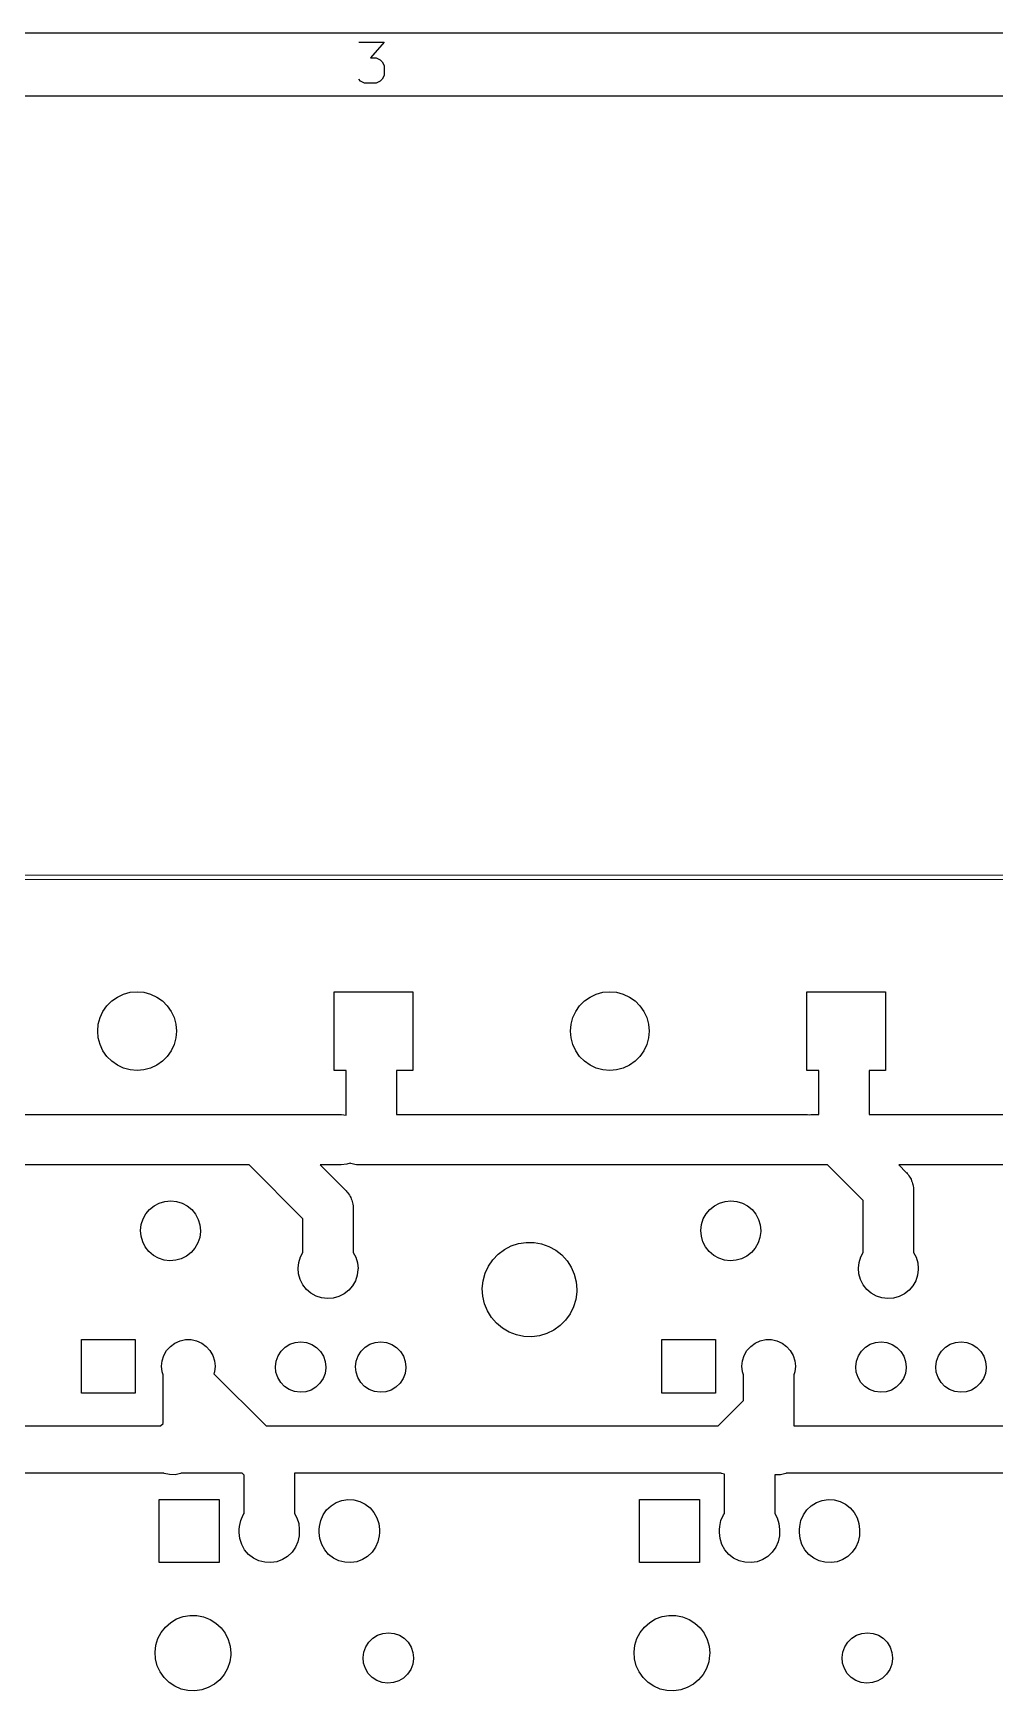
# Model space of a CAD drawing. Extents: x 10 to 287, y -200 to -10.
# Drawn here: x 124.9 to 155.4, y -62.6 to -10 of the extents above; entities that cross this region are included whole.
import ezdxf

# ---------------------------------------------------------------- set-up
doc = ezdxf.new("R2010")
doc.units = 0
doc.layers.add('BLACK', color=7, linetype='CONTINUOUS')

msp = doc.modelspace()

# ---------------------------------------------------------------- linework, layer by layer
at = {"layer": 'BLACK', "linetype": 'CONTINUOUS'}
for p, q in [((287.002, -10), (10, -10)), ((135.261, -10.2881), (136.065, -10.2881)), ((136.065, -10.2881), (135.632, -10.7833)), ((135.632, -10.7833), (135.818, -10.7833)), ((135.818, -10.7833), (135.942, -10.8452)), ((135.942, -10.8452), (136.004, -10.9071)), ((136.004, -10.9071), (136.065, -11.031)), ((136.065, -11.031), (136.065, -11.3405)), ((135.323, -11.5262), (135.261, -11.4643)), ((135.446, -11.5881), (135.323, -11.5262)), ((135.942, -11.5262), (135.818, -11.5881)), ((136.004, -11.4643), (135.942, -11.5262)), ((136.065, -11.3405), (136.004, -11.4643)), ((285.002, -12), (12, -12)), ((135.818, -11.5881), (135.446, -11.5881)), ((33.4913, -36.6809), (206.846, -36.7288)), ((206.771, -36.8788), (33.5663, -36.8309)), ((127.604, -40.5828), (127.801, -40.4907)), ((127.801, -40.4907), (128.012, -40.4343)), ((128.012, -40.4343), (128.229, -40.4153)), ((128.229, -40.4153), (128.446, -40.4343)), ((128.446, -40.4343), (128.656, -40.4907)), ((128.656, -40.4907), (128.854, -40.5828)), ((134.479, -42.9153), (134.479, -40.4153)), ((134.479, -40.4153), (136.979, -40.4153)), ((136.979, -40.4153), (136.979, -42.9153)), ((142.604, -40.5828), (142.801, -40.4907)), ((142.801, -40.4907), (143.012, -40.4343)), ((143.012, -40.4343), (143.229, -40.4153)), ((143.229, -40.4153), (143.446, -40.4343)), ((143.446, -40.4343), (143.656, -40.4907)), ((143.656, -40.4907), (143.854, -40.5828)), ((149.479, -42.9153), (149.479, -40.4153)), ((149.479, -40.4153), (151.979, -40.4153)), ((151.979, -40.4153), (151.979, -42.9153)), ((127.146, -41.0403), (127.271, -40.8619)), ((127.271, -40.8619), (127.425, -40.7078)), ((127.425, -40.7078), (127.604, -40.5828)), ((128.854, -40.5828), (129.032, -40.7078)), ((129.032, -40.7078), (129.186, -40.8619)), ((129.186, -40.8619), (129.311, -41.0403)), ((142.146, -41.0403), (142.271, -40.8619)), ((142.271, -40.8619), (142.425, -40.7078)), ((142.425, -40.7078), (142.604, -40.5828)), ((143.854, -40.5828), (144.032, -40.7078)), ((144.032, -40.7078), (144.186, -40.8619)), ((144.186, -40.8619), (144.311, -41.0403)), ((126.979, -41.6653), (126.998, -41.4483)), ((126.998, -41.4483), (127.054, -41.2378)), ((127.054, -41.2378), (127.146, -41.0403)), ((129.311, -41.0403), (129.404, -41.2378)), ((129.404, -41.2378), (129.46, -41.4483)), ((129.46, -41.4483), (129.479, -41.6653)), ((141.979, -41.6653), (141.998, -41.4483)), ((141.998, -41.4483), (142.054, -41.2378)), ((142.054, -41.2378), (142.146, -41.0403)), ((144.311, -41.0403), (144.404, -41.2378)), ((144.404, -41.2378), (144.46, -41.4483)), ((144.46, -41.4483), (144.479, -41.6653)), ((126.998, -41.8824), (126.979, -41.6653)), ((127.054, -42.0929), (126.998, -41.8824)), ((129.46, -41.8824), (129.404, -42.0929)), ((129.479, -41.6653), (129.46, -41.8824)), ((141.998, -41.8824), (141.979, -41.6653)), ((142.054, -42.0929), (141.998, -41.8824)), ((144.46, -41.8824), (144.404, -42.0929)), ((144.479, -41.6653), (144.46, -41.8824)), ((127.146, -42.2903), (127.054, -42.0929)), ((127.271, -42.4688), (127.146, -42.2903)), ((127.425, -42.6229), (127.271, -42.4688)), ((129.186, -42.4688), (129.032, -42.6229)), ((129.311, -42.2903), (129.186, -42.4688)), ((129.404, -42.0929), (129.311, -42.2903)), ((142.146, -42.2903), (142.054, -42.0929)), ((142.271, -42.4688), (142.146, -42.2903)), ((142.425, -42.6229), (142.271, -42.4688)), ((144.186, -42.4688), (144.032, -42.6229)), ((144.311, -42.2903), (144.186, -42.4688)), ((144.404, -42.0929), (144.311, -42.2903)), ((127.604, -42.7479), (127.425, -42.6229)), ((127.801, -42.84), (127.604, -42.7479)), ((128.012, -42.8964), (127.801, -42.84)), ((128.229, -42.9153), (128.012, -42.8964)), ((128.446, -42.8964), (128.229, -42.9153)), ((128.656, -42.84), (128.446, -42.8964)), ((128.854, -42.7479), (128.656, -42.84)), ((129.032, -42.6229), (128.854, -42.7479)), ((134.86, -42.9153), (134.479, -42.9153)), ((134.86, -44.3306), (134.86, -42.9153)), ((136.979, -42.9153), (136.46, -42.9153)), ((136.46, -42.9153), (136.46, -44.3119)), ((142.604, -42.7479), (142.425, -42.6229)), ((142.801, -42.84), (142.604, -42.7479)), ((143.012, -42.8964), (142.801, -42.84)), ((143.229, -42.9153), (143.012, -42.8964)), ((143.446, -42.8964), (143.229, -42.9153)), ((143.656, -42.84), (143.446, -42.8964)), ((143.854, -42.7479), (143.656, -42.84)), ((144.032, -42.6229), (143.854, -42.7479)), ((149.86, -42.9153), (149.479, -42.9153)), ((149.86, -44.3119), (149.86, -42.9153)), ((151.979, -42.9153), (151.46, -42.9153)), ((151.46, -42.9153), (151.46, -44.3119)), ((121.46, -44.3119), (134.701, -44.3119)), ((134.701, -44.3119), (134.713, -44.312)), ((134.713, -44.312), (134.86, -44.3306)), ((136.46, -44.3119), (149.49, -44.3119)), ((149.49, -44.3119), (149.501, -44.312)), ((149.501, -44.312), (149.551, -44.3184)), ((149.551, -44.3184), (149.609, -44.3119)), ((149.609, -44.3119), (149.86, -44.3119)), ((151.46, -44.3119), (164.56, -44.3119)), ((131.781, -45.9119), (121.973, -45.9119)), ((133.489, -47.6202), (131.781, -45.9119)), ((134.701, -45.9119), (134.043, -45.9119)), ((134.043, -45.9119), (134.855, -46.7232)), ((134.879, -45.892), (134.701, -45.9119)), ((134.989, -45.8534), (134.879, -45.892)), ((135.012, -45.8646), (134.989, -45.8534)), ((135.054, -45.8747), (135.012, -45.8646)), ((135.095, -45.8895), (135.054, -45.8747)), ((135.141, -45.8953), (135.095, -45.8895)), ((135.186, -45.906), (135.141, -45.8953)), ((135.229, -45.9064), (135.186, -45.906)), ((135.272, -45.9118), (135.229, -45.9064)), ((135.283, -45.9119), (135.272, -45.9118)), ((149.49, -45.9119), (135.283, -45.9119)), ((149.547, -45.9055), (149.49, -45.9119)), ((149.598, -45.9118), (149.547, -45.9055)), ((149.609, -45.9119), (149.598, -45.9118)), ((150.137, -45.9119), (149.609, -45.9119)), ((151.269, -47.0441), (150.137, -45.9119)), ((164.56, -45.9119), (152.399, -45.9119)), ((152.399, -45.9119), (152.635, -46.147)), ((152.635, -46.147), (152.642, -46.155)), ((152.642, -46.155), (152.667, -46.187)), ((152.667, -46.187), (152.696, -46.2158)), ((152.696, -46.2158), (152.722, -46.2573)), ((152.722, -46.2573), (152.752, -46.2959)), ((134.855, -46.7232), (134.862, -46.7311)), ((134.862, -46.7311), (134.887, -46.7632)), ((134.887, -46.7632), (134.916, -46.7919)), ((134.916, -46.7919), (134.942, -46.8334)), ((152.752, -46.2959), (152.769, -46.3326)), ((152.769, -46.3326), (152.79, -46.367)), ((152.79, -46.367), (152.806, -46.4132)), ((152.806, -46.4132), (152.827, -46.4575)), ((152.827, -46.4575), (152.836, -46.4972)), ((152.836, -46.4972), (152.849, -46.5355)), ((152.849, -46.5355), (152.854, -46.5841)), ((152.854, -46.5841), (152.865, -46.6319)), ((152.865, -46.6319), (152.864, -46.6724)), ((152.864, -46.6724), (152.869, -46.7127)), ((152.869, -46.7127), (152.869, -48.6907)), ((128.505, -47.4633), (128.624, -47.3213)), ((128.624, -47.3213), (128.769, -47.2051)), ((128.769, -47.2051), (128.933, -47.1192)), ((128.933, -47.1192), (129.111, -47.0668)), ((129.111, -47.0668), (129.295, -47.05)), ((129.295, -47.05), (129.48, -47.0694)), ((129.48, -47.0694), (129.657, -47.1242)), ((129.657, -47.1242), (129.82, -47.2124)), ((129.82, -47.2124), (129.963, -47.3306)), ((129.963, -47.3306), (130.08, -47.4743)), ((134.942, -46.8334), (134.972, -46.8721)), ((134.972, -46.8721), (134.989, -46.9088)), ((134.989, -46.9088), (135.01, -46.9432)), ((135.01, -46.9432), (135.026, -46.9894)), ((135.026, -46.9894), (135.047, -47.0337)), ((135.047, -47.0337), (135.056, -47.0733)), ((135.056, -47.0733), (135.069, -47.1116)), ((135.069, -47.1116), (135.074, -47.1602)), ((135.074, -47.1602), (135.085, -47.208)), ((135.085, -47.208), (135.084, -47.2486)), ((135.084, -47.2486), (135.089, -47.2889)), ((135.089, -47.2889), (135.089, -48.6907)), ((146.285, -47.4633), (146.404, -47.3213)), ((146.404, -47.3213), (146.549, -47.2051)), ((146.549, -47.2051), (146.713, -47.1192)), ((146.713, -47.1192), (146.891, -47.0668)), ((146.891, -47.0668), (147.075, -47.05)), ((147.075, -47.05), (147.26, -47.0694)), ((147.26, -47.0694), (147.437, -47.1242)), ((147.437, -47.1242), (147.6, -47.2124)), ((147.6, -47.2124), (147.743, -47.3306)), ((147.743, -47.3306), (147.86, -47.4743)), ((151.269, -48.6926), (151.269, -47.0441)), ((128.339, -47.9867), (128.36, -47.8025)), ((128.36, -47.8025), (128.416, -47.6258)), ((128.416, -47.6258), (128.505, -47.4633)), ((130.08, -47.4743), (130.167, -47.638)), ((130.167, -47.638), (130.221, -47.8155)), ((130.221, -47.8155), (130.239, -48)), ((133.489, -48.6926), (133.489, -47.6202)), ((146.119, -47.9867), (146.14, -47.8025)), ((146.14, -47.8025), (146.196, -47.6258)), ((146.196, -47.6258), (146.285, -47.4633)), ((147.86, -47.4743), (147.947, -47.638)), ((147.947, -47.638), (148.001, -47.8155)), ((148.001, -47.8155), (148.019, -48)), ((128.354, -48.1715), (128.339, -47.9867)), ((128.406, -48.3497), (128.354, -48.1715)), ((128.49, -48.5146), (128.406, -48.3497)), ((130.157, -48.3864), (130.065, -48.5476)), ((130.215, -48.2105), (130.157, -48.3864)), ((130.238, -48.0265), (130.215, -48.2105)), ((130.239, -48), (130.238, -48.0265)), ((140.335, -48.4059), (140.578, -48.3688)), ((140.578, -48.3688), (140.824, -48.3718)), ((140.824, -48.3718), (141.066, -48.4149)), ((146.134, -48.1715), (146.119, -47.9867)), ((146.186, -48.3497), (146.134, -48.1715)), ((146.27, -48.5146), (146.186, -48.3497)), ((147.937, -48.3864), (147.845, -48.5476)), ((147.995, -48.2105), (147.937, -48.3864)), ((148.018, -48.0265), (147.995, -48.2105)), ((148.019, -48), (148.018, -48.0265)), ((128.605, -48.6599), (128.49, -48.5146)), ((128.747, -48.7801), (128.605, -48.6599)), ((128.909, -48.8705), (128.747, -48.7801)), ((129.085, -48.9278), (128.909, -48.8705)), ((129.632, -48.8857), (129.454, -48.9356)), ((129.798, -48.8021), (129.632, -48.8857)), ((129.944, -48.688), (129.798, -48.8021)), ((130.065, -48.5476), (129.944, -48.688)), ((133.36, -49.0025), (133.416, -48.8258)), ((133.416, -48.8258), (133.489, -48.6926)), ((135.089, -48.6907), (135.167, -48.838)), ((135.167, -48.838), (135.221, -49.0155)), ((139.517, -48.9211), (139.687, -48.7434)), ((139.687, -48.7434), (139.883, -48.5958)), ((139.883, -48.5958), (140.101, -48.4823)), ((140.101, -48.4823), (140.335, -48.4059)), ((141.066, -48.4149), (141.298, -48.4969)), ((141.298, -48.4969), (141.513, -48.6157)), ((141.513, -48.6157), (141.706, -48.7681)), ((141.706, -48.7681), (141.871, -48.9499)), ((146.385, -48.6599), (146.27, -48.5146)), ((146.527, -48.7801), (146.385, -48.6599)), ((146.689, -48.8705), (146.527, -48.7801)), ((146.865, -48.9278), (146.689, -48.8705)), ((147.412, -48.8857), (147.234, -48.9356)), ((147.578, -48.8021), (147.412, -48.8857)), ((147.724, -48.688), (147.578, -48.8021)), ((147.845, -48.5476), (147.724, -48.688)), ((151.14, -49.0025), (151.196, -48.8258)), ((151.196, -48.8258), (151.269, -48.6926)), ((152.869, -48.6907), (152.947, -48.838)), ((152.947, -48.838), (153.001, -49.0155)), ((129.269, -48.9498), (129.085, -48.9278)), ((129.454, -48.9356), (129.269, -48.9498)), ((133.339, -49.1867), (133.36, -49.0025)), ((133.354, -49.3715), (133.339, -49.1867)), ((133.406, -49.5497), (133.354, -49.3715)), ((135.215, -49.4105), (135.157, -49.5864)), ((135.238, -49.2265), (135.215, -49.4105)), ((135.221, -49.0155), (135.239, -49.2)), ((135.239, -49.2), (135.238, -49.2265)), ((139.209, -49.584), (139.275, -49.3471)), ((139.275, -49.3471), (139.378, -49.1242)), ((139.378, -49.1242), (139.517, -48.9211)), ((141.871, -48.9499), (142.005, -49.1563)), ((142.005, -49.1563), (142.103, -49.3817)), ((142.103, -49.3817), (142.162, -49.6201)), ((147.049, -48.9498), (146.865, -48.9278)), ((147.234, -48.9356), (147.049, -48.9498)), ((151.119, -49.1867), (151.14, -49.0025)), ((151.134, -49.3715), (151.119, -49.1867)), ((151.186, -49.5497), (151.134, -49.3715)), ((152.995, -49.4105), (152.937, -49.5864)), ((153.018, -49.2265), (152.995, -49.4105)), ((153.001, -49.0155), (153.019, -49.2)), ((153.019, -49.2), (153.018, -49.2265)), ((133.49, -49.7146), (133.406, -49.5497)), ((133.605, -49.8599), (133.49, -49.7146)), ((133.747, -49.9801), (133.605, -49.8599)), ((134.944, -49.888), (134.798, -50.0021)), ((135.065, -49.7476), (134.944, -49.888)), ((135.157, -49.5864), (135.065, -49.7476)), ((139.183, -49.8284), (139.209, -49.584)), ((139.197, -50.0739), (139.183, -49.8284)), ((142.181, -49.9384), (142.149, -50.1821)), ((142.162, -49.6201), (142.183, -49.8651)), ((142.183, -49.8651), (142.181, -49.9384)), ((151.27, -49.7146), (151.186, -49.5497)), ((151.385, -49.8599), (151.27, -49.7146)), ((151.527, -49.9801), (151.385, -49.8599)), ((152.724, -49.888), (152.578, -50.0021)), ((152.845, -49.7476), (152.724, -49.888)), ((152.937, -49.5864), (152.845, -49.7476)), ((133.909, -50.0705), (133.747, -49.9801)), ((134.085, -50.1278), (133.909, -50.0705)), ((134.269, -50.1498), (134.085, -50.1278)), ((134.454, -50.1356), (134.269, -50.1498)), ((134.632, -50.0857), (134.454, -50.1356)), ((134.798, -50.0021), (134.632, -50.0857)), ((139.251, -50.3137), (139.197, -50.0739)), ((139.344, -50.5414), (139.251, -50.3137)), ((142.077, -50.4173), (141.968, -50.6377)), ((142.149, -50.1821), (142.077, -50.4173)), ((151.689, -50.0705), (151.527, -49.9801)), ((151.865, -50.1278), (151.689, -50.0705)), ((152.049, -50.1498), (151.865, -50.1278)), ((152.234, -50.1356), (152.049, -50.1498)), ((152.412, -50.0857), (152.234, -50.1356)), ((152.578, -50.0021), (152.412, -50.0857)), ((139.472, -50.751), (139.344, -50.5414)), ((139.633, -50.9368), (139.472, -50.751)), ((139.822, -51.0938), (139.633, -50.9368)), ((141.651, -51.0108), (141.451, -51.1535)), ((141.825, -50.8373), (141.651, -51.0108)), ((141.968, -50.6377), (141.825, -50.8373)), ((126.464, -53.15), (126.464, -51.45)), ((126.464, -51.45), (128.164, -51.45)), ((128.164, -51.45), (128.164, -53.15)), ((129.429, -51.5639), (129.591, -51.4916)), ((129.591, -51.4916), (129.765, -51.4547)), ((129.765, -51.4547), (129.943, -51.4547)), ((129.943, -51.4547), (130.117, -51.4916)), ((130.117, -51.4916), (130.279, -51.5639)), ((133.078, -51.6011), (133.247, -51.5437)), ((133.247, -51.5437), (133.424, -51.525)), ((133.424, -51.525), (133.602, -51.5461)), ((133.602, -51.5461), (133.77, -51.606)), ((135.618, -51.6011), (135.787, -51.5437)), ((135.787, -51.5437), (135.964, -51.525)), ((135.964, -51.525), (136.142, -51.5461)), ((136.142, -51.5461), (136.31, -51.606)), ((140.034, -51.2178), (139.822, -51.0938)), ((140.264, -51.3055), (140.034, -51.2178)), ((140.505, -51.3545), (140.264, -51.3055)), ((140.751, -51.3636), (140.505, -51.3545)), ((140.994, -51.3323), (140.751, -51.3636)), ((141.23, -51.2617), (140.994, -51.3323)), ((141.451, -51.1535), (141.23, -51.2617)), ((144.879, -53.15), (144.879, -51.45)), ((144.879, -51.45), (146.579, -51.45)), ((146.579, -51.45), (146.579, -53.15)), ((147.844, -51.5639), (148.006, -51.4916)), ((148.006, -51.4916), (148.18, -51.4547)), ((148.18, -51.4547), (148.358, -51.4547)), ((148.358, -51.4547), (148.532, -51.4916)), ((148.532, -51.4916), (148.694, -51.5639)), ((151.493, -51.6011), (151.662, -51.5437)), ((151.662, -51.5437), (151.839, -51.525)), ((151.839, -51.525), (152.017, -51.5461)), ((152.017, -51.5461), (152.185, -51.606)), ((154.033, -51.6011), (154.202, -51.5437)), ((154.202, -51.5437), (154.379, -51.525)), ((154.379, -51.525), (154.557, -51.5461)), ((154.557, -51.5461), (154.725, -51.606)), ((129.022, -52.1233), (129.077, -51.9543)), ((129.077, -51.9543), (129.166, -51.8004)), ((129.166, -51.8004), (129.285, -51.6683)), ((129.285, -51.6683), (129.429, -51.5639)), ((130.279, -51.5639), (130.423, -51.6683)), ((130.423, -51.6683), (130.542, -51.8004)), ((130.542, -51.8004), (130.63, -51.9543)), ((130.63, -51.9543), (130.685, -52.1233)), ((132.641, -52.1369), (132.702, -51.9693)), ((132.702, -51.9693), (132.799, -51.8194)), ((132.799, -51.8194), (132.926, -51.6946)), ((132.926, -51.6946), (133.078, -51.6011)), ((133.77, -51.606), (133.92, -51.7015)), ((133.92, -51.7015), (134.046, -51.8281)), ((134.046, -51.8281), (134.14, -51.9793)), ((134.14, -51.9793), (134.199, -52.1478)), ((135.181, -52.1369), (135.242, -51.9693)), ((135.242, -51.9693), (135.339, -51.8194)), ((135.339, -51.8194), (135.466, -51.6946)), ((135.466, -51.6946), (135.618, -51.6011)), ((136.31, -51.606), (136.46, -51.7015)), ((136.46, -51.7015), (136.586, -51.8281)), ((136.586, -51.8281), (136.68, -51.9793)), ((136.68, -51.9793), (136.739, -52.1478)), ((147.437, -52.1233), (147.492, -51.9543)), ((147.492, -51.9543), (147.581, -51.8004)), ((147.581, -51.8004), (147.7, -51.6683)), ((147.7, -51.6683), (147.844, -51.5639)), ((148.694, -51.5639), (148.838, -51.6683)), ((148.838, -51.6683), (148.957, -51.8004)), ((148.957, -51.8004), (149.045, -51.9543)), ((149.045, -51.9543), (149.1, -52.1233)), ((151.056, -52.1369), (151.117, -51.9693)), ((151.117, -51.9693), (151.214, -51.8194)), ((151.214, -51.8194), (151.341, -51.6946)), ((151.341, -51.6946), (151.493, -51.6011)), ((152.185, -51.606), (152.335, -51.7015)), ((152.335, -51.7015), (152.461, -51.8281)), ((152.461, -51.8281), (152.555, -51.9793)), ((152.555, -51.9793), (152.614, -52.1478)), ((153.596, -52.1369), (153.657, -51.9693)), ((153.657, -51.9693), (153.754, -51.8194)), ((153.754, -51.8194), (153.881, -51.6946)), ((153.881, -51.6946), (154.033, -51.6011)), ((154.725, -51.606), (154.875, -51.7015)), ((154.875, -51.7015), (155.001, -51.8281)), ((155.001, -51.8281), (155.095, -51.9793)), ((155.095, -51.9793), (155.154, -52.1478)), ((129.004, -52.3), (129.022, -52.1233)), ((129.022, -52.4767), (129.004, -52.3)), ((129.054, -52.5734), (129.022, -52.4767)), ((129.054, -54.1148), (129.054, -52.5734)), ((130.685, -52.4767), (130.666, -52.535)), ((130.666, -52.535), (132.326, -54.1946)), ((130.685, -52.1233), (130.704, -52.3)), ((130.704, -52.3), (130.685, -52.4767)), ((132.619, -52.3138), (132.641, -52.1369)), ((132.636, -52.4913), (132.619, -52.3138)), ((132.693, -52.6606), (132.636, -52.4913)), ((134.194, -52.524), (134.13, -52.6907)), ((134.219, -52.3473), (134.194, -52.524)), ((134.199, -52.1478), (134.219, -52.325)), ((134.219, -52.325), (134.219, -52.3473)), ((135.159, -52.3138), (135.181, -52.1369)), ((135.176, -52.4913), (135.159, -52.3138)), ((135.233, -52.6606), (135.176, -52.4913)), ((136.734, -52.524), (136.67, -52.6907)), ((136.759, -52.3473), (136.734, -52.524)), ((136.739, -52.1478), (136.759, -52.325)), ((136.759, -52.325), (136.759, -52.3473)), ((147.419, -52.3), (147.437, -52.1233)), ((147.437, -52.4767), (147.419, -52.3)), ((147.469, -52.5734), (147.437, -52.4767)), ((147.469, -53.389), (147.469, -52.5734)), ((149.1, -52.4767), (149.069, -52.5734)), ((149.069, -52.5734), (149.069, -54.1946)), ((149.1, -52.1233), (149.119, -52.3)), ((149.119, -52.3), (149.1, -52.4767)), ((151.034, -52.3138), (151.056, -52.1369)), ((151.051, -52.4913), (151.034, -52.3138)), ((151.108, -52.6606), (151.051, -52.4913)), ((152.609, -52.524), (152.545, -52.6907)), ((152.634, -52.3473), (152.609, -52.524)), ((152.614, -52.1478), (152.634, -52.325)), ((152.634, -52.325), (152.634, -52.3473)), ((153.574, -52.3138), (153.596, -52.1369)), ((153.591, -52.4913), (153.574, -52.3138)), ((153.648, -52.6606), (153.591, -52.4913)), ((155.149, -52.524), (155.085, -52.6907)), ((155.174, -52.3473), (155.149, -52.524)), ((155.154, -52.1478), (155.174, -52.325)), ((155.174, -52.325), (155.174, -52.3473)), ((132.785, -52.8131), (132.693, -52.6606)), ((132.909, -52.9414), (132.785, -52.8131)), ((133.058, -53.0391), (132.909, -52.9414)), ((133.225, -53.1012), (133.058, -53.0391)), ((133.402, -53.1248), (133.225, -53.1012)), ((133.58, -53.1087), (133.402, -53.1248)), ((133.749, -53.0535), (133.58, -53.1087)), ((133.903, -52.9622), (133.749, -53.0535)), ((134.032, -52.8392), (133.903, -52.9622)), ((134.13, -52.6907), (134.032, -52.8392)), ((135.325, -52.8131), (135.233, -52.6606)), ((135.449, -52.9414), (135.325, -52.8131)), ((135.598, -53.0391), (135.449, -52.9414)), ((135.765, -53.1012), (135.598, -53.0391)), ((135.942, -53.1248), (135.765, -53.1012)), ((136.12, -53.1087), (135.942, -53.1248)), ((136.289, -53.0535), (136.12, -53.1087)), ((136.443, -52.9622), (136.289, -53.0535)), ((136.572, -52.8392), (136.443, -52.9622)), ((136.67, -52.6907), (136.572, -52.8392)), ((151.2, -52.8131), (151.108, -52.6606)), ((151.324, -52.9414), (151.2, -52.8131)), ((151.473, -53.0391), (151.324, -52.9414)), ((151.64, -53.1012), (151.473, -53.0391)), ((151.817, -53.1248), (151.64, -53.1012)), ((151.995, -53.1087), (151.817, -53.1248)), ((152.164, -53.0535), (151.995, -53.1087)), ((152.318, -52.9622), (152.164, -53.0535)), ((152.447, -52.8392), (152.318, -52.9622)), ((152.545, -52.6907), (152.447, -52.8392)), ((153.74, -52.8131), (153.648, -52.6606)), ((153.864, -52.9414), (153.74, -52.8131)), ((154.013, -53.0391), (153.864, -52.9414)), ((154.18, -53.1012), (154.013, -53.0391)), ((154.357, -53.1248), (154.18, -53.1012)), ((154.535, -53.1087), (154.357, -53.1248)), ((154.704, -53.0535), (154.535, -53.1087)), ((154.858, -52.9622), (154.704, -53.0535)), ((154.987, -52.8392), (154.858, -52.9622)), ((155.085, -52.6907), (154.987, -52.8392)), ((128.164, -53.15), (126.464, -53.15)), ((146.579, -53.15), (144.879, -53.15)), ((146.663, -54.1946), (147.469, -53.389)), ((128.974, -54.1946), (129.054, -54.1148)), ((118.532, -54.1946), (128.974, -54.1946)), ((132.326, -54.1946), (146.663, -54.1946)), ((149.069, -54.1946), (160.763, -54.1946)), ((129.079, -55.6946), (118.637, -55.6946)), ((129.084, -55.6973), (129.079, -55.6946)), ((129.258, -55.7386), (129.084, -55.6973)), ((129.436, -55.7405), (129.258, -55.7386)), ((129.611, -55.7028), (129.436, -55.7405)), ((129.628, -55.6946), (129.611, -55.7028)), ((131.563, -55.6946), (129.628, -55.6946)), ((131.624, -55.7552), (131.563, -55.6946)), ((146.768, -55.6946), (133.224, -55.6946)), ((133.224, -55.6946), (133.224, -56.9707)), ((146.774, -55.6973), (146.768, -55.6946)), ((146.864, -55.7188), (146.774, -55.6973)), ((146.864, -56.9725), (146.864, -55.7188)), ((148.642, -55.7399), (148.464, -55.7393)), ((148.464, -55.7393), (148.464, -56.9707)), ((148.816, -55.701), (148.642, -55.7399)), ((148.829, -55.6946), (148.816, -55.701)), ((160.868, -55.6946), (148.829, -55.6946)), ((131.624, -56.9725), (131.624, -55.7552)), ((128.931, -58.5296), (128.931, -56.5296)), ((128.931, -56.5296), (130.836, -56.5296)), ((130.836, -56.5296), (130.836, -58.5296)), ((134.243, -56.8597), (134.383, -56.7274)), ((134.383, -56.7274), (134.546, -56.626)), ((134.546, -56.626), (134.727, -56.5595)), ((134.727, -56.5595), (134.917, -56.5307)), ((134.917, -56.5307), (135.11, -56.5408)), ((135.11, -56.5408), (135.296, -56.5893)), ((135.296, -56.5893), (135.469, -56.6743)), ((135.469, -56.6743), (135.621, -56.7923)), ((135.621, -56.7923), (135.746, -56.9385)), ((144.171, -58.5296), (144.171, -56.5296)), ((144.171, -56.5296), (146.076, -56.5296)), ((146.076, -56.5296), (146.076, -58.5296)), ((149.483, -56.8597), (149.623, -56.7274)), ((149.623, -56.7274), (149.786, -56.626)), ((149.786, -56.626), (149.967, -56.5595)), ((149.967, -56.5595), (150.157, -56.5307)), ((150.157, -56.5307), (150.35, -56.5408)), ((150.35, -56.5408), (150.536, -56.5893)), ((150.536, -56.5893), (150.709, -56.6743)), ((150.709, -56.6743), (150.861, -56.7923)), ((150.861, -56.7923), (150.986, -56.9385)), ((131.477, -57.3825), (131.516, -57.1941)), ((131.516, -57.1941), (131.592, -57.0174)), ((131.592, -57.0174), (131.624, -56.9725)), ((133.224, -56.9707), (133.299, -57.1069)), ((133.299, -57.1069), (133.357, -57.2906)), ((133.357, -57.2906), (133.376, -57.4821)), ((134.017, -57.3825), (134.056, -57.1941)), ((134.056, -57.1941), (134.132, -57.0174)), ((134.132, -57.0174), (134.243, -56.8597)), ((135.746, -56.9385), (135.839, -57.1069)), ((135.839, -57.1069), (135.897, -57.2906)), ((135.897, -57.2906), (135.916, -57.4821)), ((146.717, -57.3825), (146.756, -57.1941)), ((146.756, -57.1941), (146.832, -57.0174)), ((146.832, -57.0174), (146.864, -56.9725)), ((148.464, -56.9707), (148.539, -57.1069)), ((148.539, -57.1069), (148.597, -57.2906)), ((148.597, -57.2906), (148.616, -57.4821)), ((149.257, -57.3825), (149.296, -57.1941)), ((149.296, -57.1941), (149.372, -57.0174)), ((149.372, -57.0174), (149.483, -56.8597)), ((150.986, -56.9385), (151.079, -57.1069)), ((151.079, -57.1069), (151.137, -57.2906)), ((151.137, -57.2906), (151.156, -57.4821)), ((131.471, -57.4821), (131.477, -57.3825)), ((131.471, -57.5771), (131.471, -57.4821)), ((131.491, -57.7686), (131.471, -57.5771)), ((131.548, -57.9523), (131.491, -57.7686)), ((133.371, -57.6767), (133.332, -57.8651)), ((133.376, -57.5771), (133.371, -57.6767)), ((133.376, -57.4821), (133.376, -57.5771)), ((134.011, -57.4821), (134.017, -57.3825)), ((134.011, -57.5771), (134.011, -57.4821)), ((134.031, -57.7686), (134.011, -57.5771)), ((134.088, -57.9523), (134.031, -57.7686)), ((135.911, -57.6767), (135.872, -57.8651)), ((135.916, -57.5771), (135.911, -57.6767)), ((135.916, -57.4821), (135.916, -57.5771)), ((146.711, -57.4821), (146.717, -57.3825)), ((146.711, -57.5771), (146.711, -57.4821)), ((146.731, -57.7686), (146.711, -57.5771)), ((146.788, -57.9523), (146.731, -57.7686)), ((148.611, -57.6767), (148.572, -57.8651)), ((148.616, -57.5771), (148.611, -57.6767)), ((148.616, -57.4821), (148.616, -57.5771)), ((149.251, -57.4821), (149.257, -57.3825)), ((149.251, -57.5771), (149.251, -57.4821)), ((149.271, -57.7686), (149.251, -57.5771)), ((149.328, -57.9523), (149.271, -57.7686)), ((151.151, -57.6767), (151.112, -57.8651)), ((151.156, -57.5771), (151.151, -57.6767)), ((151.156, -57.4821), (151.156, -57.5771)), ((131.642, -58.1207), (131.548, -57.9523)), ((131.767, -58.2669), (131.642, -58.1207)), ((131.919, -58.3849), (131.767, -58.2669)), ((133.005, -58.3318), (132.841, -58.4332)), ((133.145, -58.1995), (133.005, -58.3318)), ((133.255, -58.0418), (133.145, -58.1995)), ((133.332, -57.8651), (133.255, -58.0418)), ((134.182, -58.1207), (134.088, -57.9523)), ((134.307, -58.2669), (134.182, -58.1207)), ((134.459, -58.3849), (134.307, -58.2669)), ((135.545, -58.3318), (135.381, -58.4332)), ((135.685, -58.1995), (135.545, -58.3318)), ((135.795, -58.0418), (135.685, -58.1995)), ((135.872, -57.8651), (135.795, -58.0418)), ((146.882, -58.1207), (146.788, -57.9523)), ((147.007, -58.2669), (146.882, -58.1207)), ((147.159, -58.3849), (147.007, -58.2669)), ((148.245, -58.3318), (148.081, -58.4332)), ((148.385, -58.1995), (148.245, -58.3318)), ((148.495, -58.0418), (148.385, -58.1995)), ((148.572, -57.8651), (148.495, -58.0418)), ((149.422, -58.1207), (149.328, -57.9523)), ((149.547, -58.2669), (149.422, -58.1207)), ((149.699, -58.3849), (149.547, -58.2669)), ((150.785, -58.3318), (150.621, -58.4332)), ((150.925, -58.1995), (150.785, -58.3318)), ((151.035, -58.0418), (150.925, -58.1995)), ((151.112, -57.8651), (151.035, -58.0418)), ((130.836, -58.5296), (128.931, -58.5296)), ((132.092, -58.4699), (131.919, -58.3849)), ((132.278, -58.5184), (132.092, -58.4699)), ((132.47, -58.5285), (132.278, -58.5184)), ((132.661, -58.4997), (132.47, -58.5285)), ((132.841, -58.4332), (132.661, -58.4997)), ((134.632, -58.4699), (134.459, -58.3849)), ((134.818, -58.5184), (134.632, -58.4699)), ((135.01, -58.5285), (134.818, -58.5184)), ((135.201, -58.4997), (135.01, -58.5285)), ((135.381, -58.4332), (135.201, -58.4997)), ((146.076, -58.5296), (144.171, -58.5296)), ((147.332, -58.4699), (147.159, -58.3849)), ((147.518, -58.5184), (147.332, -58.4699)), ((147.71, -58.5285), (147.518, -58.5184)), ((147.901, -58.4997), (147.71, -58.5285)), ((148.081, -58.4332), (147.901, -58.4997)), ((149.872, -58.4699), (149.699, -58.3849)), ((150.058, -58.5184), (149.872, -58.4699)), ((150.25, -58.5285), (150.058, -58.5184)), ((150.441, -58.4997), (150.25, -58.5285)), ((150.621, -58.4332), (150.441, -58.4997)), ((129.13, -60.574), (129.295, -60.4292)), ((129.295, -60.4292), (129.483, -60.3169)), ((129.483, -60.3169), (129.689, -60.2409)), ((129.689, -60.2409), (129.906, -60.2037)), ((129.906, -60.2037), (130.125, -60.2066)), ((130.125, -60.2066), (130.341, -60.2494)), ((130.341, -60.2494), (130.545, -60.3308)), ((130.545, -60.3308), (130.731, -60.448)), ((130.731, -60.448), (130.892, -60.597)), ((144.33, -60.574), (144.495, -60.4292)), ((144.495, -60.4292), (144.683, -60.3169)), ((144.683, -60.3169), (144.889, -60.2409)), ((144.889, -60.2409), (145.106, -60.2037)), ((145.106, -60.2037), (145.325, -60.2066)), ((145.325, -60.2066), (145.541, -60.2494)), ((145.541, -60.2494), (145.745, -60.3308)), ((145.745, -60.3308), (145.931, -60.448)), ((145.931, -60.448), (146.092, -60.597)), ((128.826, -61.1505), (128.891, -60.9408)), ((128.891, -60.9408), (128.994, -60.7464)), ((128.994, -60.7464), (129.13, -60.574)), ((130.892, -60.597), (131.023, -60.773)), ((131.023, -60.773), (131.12, -60.97)), ((131.12, -60.97), (131.18, -61.1813)), ((135.58, -61.0494), (135.707, -60.9246)), ((135.707, -60.9246), (135.859, -60.8311)), ((135.859, -60.8311), (136.028, -60.7737)), ((136.028, -60.7737), (136.206, -60.755)), ((136.206, -60.755), (136.383, -60.7761)), ((136.383, -60.7761), (136.551, -60.836)), ((136.551, -60.836), (136.701, -60.9315)), ((136.701, -60.9315), (136.827, -61.0581)), ((144.026, -61.1505), (144.091, -60.9408)), ((144.091, -60.9408), (144.194, -60.7464)), ((144.194, -60.7464), (144.33, -60.574)), ((146.092, -60.597), (146.223, -60.773)), ((146.223, -60.773), (146.32, -60.97)), ((146.32, -60.97), (146.38, -61.1813)), ((150.78, -61.0494), (150.907, -60.9246)), ((150.907, -60.9246), (151.059, -60.8311)), ((151.059, -60.8311), (151.228, -60.7737)), ((151.228, -60.7737), (151.406, -60.755)), ((151.406, -60.755), (151.583, -60.7761)), ((151.583, -60.7761), (151.751, -60.836)), ((151.751, -60.836), (151.901, -60.9315)), ((151.901, -60.9315), (152.027, -61.0581)), ((128.8, -61.3686), (128.826, -61.1505)), ((128.815, -61.5877), (128.8, -61.3686)), ((131.198, -61.4628), (131.167, -61.6801)), ((131.18, -61.1813), (131.2, -61.4)), ((131.2, -61.4), (131.198, -61.4628)), ((135.4, -61.5438), (135.422, -61.3669)), ((135.422, -61.3669), (135.483, -61.1993)), ((135.483, -61.1993), (135.58, -61.0494)), ((136.827, -61.0581), (136.921, -61.2093)), ((136.921, -61.2093), (136.98, -61.3778)), ((136.98, -61.3778), (137, -61.555)), ((144, -61.3686), (144.026, -61.1505)), ((144.015, -61.5877), (144, -61.3686)), ((146.398, -61.4628), (146.367, -61.6801)), ((146.38, -61.1813), (146.4, -61.4)), ((146.4, -61.4), (146.398, -61.4628)), ((150.6, -61.5438), (150.622, -61.3669)), ((150.622, -61.3669), (150.683, -61.1993)), ((150.683, -61.1993), (150.78, -61.0494)), ((152.027, -61.0581), (152.121, -61.2093)), ((152.121, -61.2093), (152.18, -61.3778)), ((152.18, -61.3778), (152.2, -61.555)), ((128.869, -61.8006), (128.815, -61.5877)), ((128.961, -62), (128.869, -61.8006)), ((129.088, -62.1793), (128.961, -62)), ((131.096, -61.8881), (130.989, -62.0797)), ((131.167, -61.6801), (131.096, -61.8881)), ((135.417, -61.7213), (135.4, -61.5438)), ((135.474, -61.8906), (135.417, -61.7213)), ((135.566, -62.0431), (135.474, -61.8906)), ((135.69, -62.1714), (135.566, -62.0431)), ((136.912, -61.9207), (136.813, -62.0692)), ((136.975, -61.754), (136.912, -61.9207)), ((137, -61.5773), (136.975, -61.754)), ((137, -61.555), (137, -61.5773)), ((144.069, -61.8006), (144.015, -61.5877)), ((144.161, -62), (144.069, -61.8006)), ((144.288, -62.1793), (144.161, -62)), ((146.296, -61.8881), (146.189, -62.0797)), ((146.367, -61.6801), (146.296, -61.8881)), ((150.617, -61.7213), (150.6, -61.5438)), ((150.674, -61.8906), (150.617, -61.7213)), ((150.766, -62.0431), (150.674, -61.8906)), ((150.89, -62.1714), (150.766, -62.0431)), ((152.112, -61.9207), (152.013, -62.0692)), ((152.175, -61.754), (152.112, -61.9207)), ((152.2, -61.5773), (152.175, -61.754)), ((152.2, -61.555), (152.2, -61.5773)), ((129.245, -62.3326), (129.088, -62.1793)), ((129.427, -62.4546), (129.245, -62.3326)), ((129.629, -62.5413), (129.427, -62.4546)), ((129.843, -62.5897), (129.629, -62.5413)), ((130.063, -62.5984), (129.843, -62.5897)), ((130.28, -62.5668), (130.063, -62.5984)), ((130.488, -62.4963), (130.28, -62.5668)), ((130.68, -62.389), (130.488, -62.4963)), ((130.849, -62.2485), (130.68, -62.389)), ((130.989, -62.0797), (130.849, -62.2485)), ((135.839, -62.2691), (135.69, -62.1714)), ((136.006, -62.3312), (135.839, -62.2691)), ((136.183, -62.3548), (136.006, -62.3312)), ((136.361, -62.3387), (136.183, -62.3548)), ((136.53, -62.2835), (136.361, -62.3387)), ((136.684, -62.1922), (136.53, -62.2835)), ((136.813, -62.0692), (136.684, -62.1922)), ((144.445, -62.3326), (144.288, -62.1793)), ((144.627, -62.4546), (144.445, -62.3326)), ((144.829, -62.5413), (144.627, -62.4546)), ((145.043, -62.5897), (144.829, -62.5413)), ((145.263, -62.5984), (145.043, -62.5897)), ((145.48, -62.5668), (145.263, -62.5984)), ((145.688, -62.4963), (145.48, -62.5668)), ((145.88, -62.389), (145.688, -62.4963)), ((146.049, -62.2485), (145.88, -62.389)), ((146.189, -62.0797), (146.049, -62.2485)), ((151.039, -62.2691), (150.89, -62.1714)), ((151.206, -62.3312), (151.039, -62.2691)), ((151.383, -62.3548), (151.206, -62.3312)), ((151.561, -62.3387), (151.383, -62.3548)), ((151.73, -62.2835), (151.561, -62.3387)), ((151.884, -62.1922), (151.73, -62.2835)), ((152.013, -62.0692), (151.884, -62.1922))]:
    msp.add_line(p, q, dxfattribs=at)

doc.saveas('drawing.dxf')
